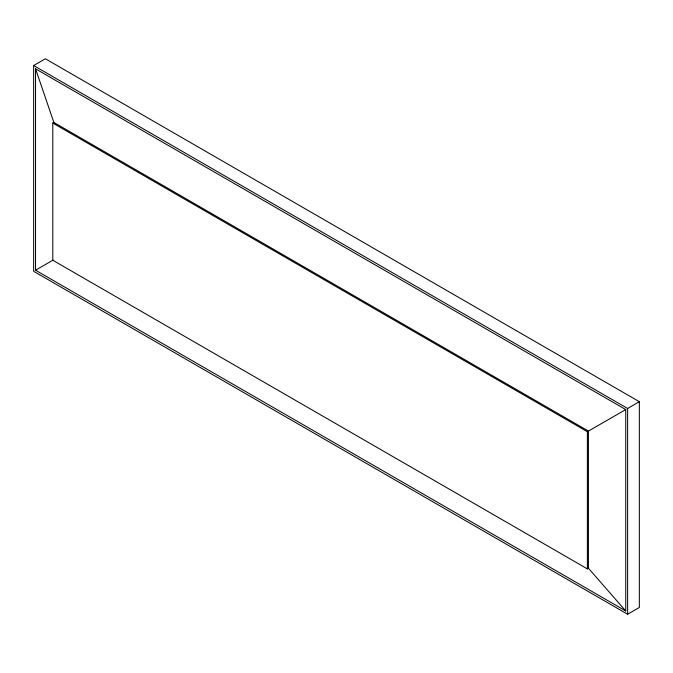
<?xml version="1.0" encoding="UTF-8"?>
<svg xmlns="http://www.w3.org/2000/svg" width="673" height="673" viewBox="0 0 673 673"><rect width="100%" height="100%" fill="white"/><g stroke="black" fill="none" stroke-linecap="round" stroke-linejoin="round"><path stroke-width="1.01" d="M33.65 65.542L45.369 58.77L639.35 401.697L639.35 607.458L627.631 614.23L33.65 271.303L33.65 65.542L627.631 408.469L639.35 401.697M588.438 568.264L587.378 568.878L52.797 260.241L52.797 123.066L53.857 122.461L588.438 431.09L588.438 568.264L625.739 610.958L625.739 409.563L35.543 68.814L35.543 270.209L625.739 610.958M35.543 270.209L52.99 260.131M587.378 568.878L587.378 431.704L625.739 409.563M52.797 123.066L587.378 431.704M35.543 68.814L53.857 122.461M627.631 408.469L627.631 614.23"/></g></svg>
